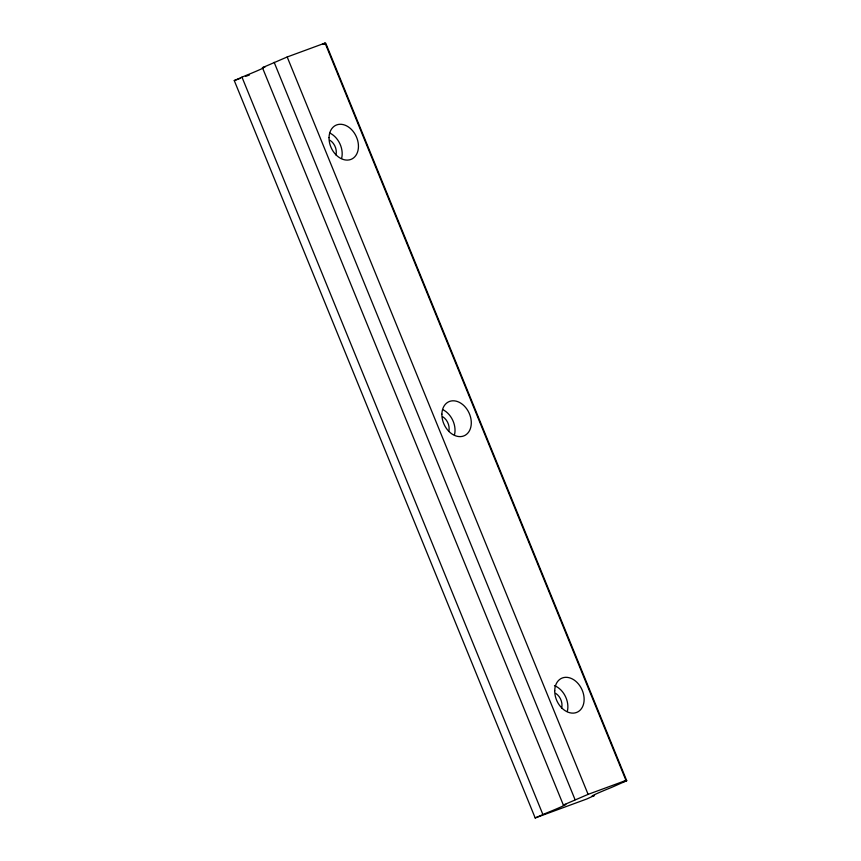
<?xml version="1.0" encoding="UTF-8"?>
<svg xmlns="http://www.w3.org/2000/svg" width="861" height="861" viewBox="0 0 861 861"><rect width="100%" height="100%" fill="white"/><g stroke="black" fill="none" stroke-linecap="round" stroke-linejoin="round"><path stroke-width="1.29" d="M323.467 44.395L325.813 43.33L626.733 780.712L623.665 781.68L625.979 780.432L325.06 43.05L322.746 44.298L324.242 43.889M626.733 780.712L611.482 787.46A17.435 0.667 -22.2 0 0 592.885 795.973L594.51 795.456L586.847 798.965L535.187 817.95L234.267 80.568L245.471 75.671A17.435 0.667 -22.2 0 0 263.165 68.084M535.187 817.95L546.391 813.053A17.435 0.667 -22.2 0 0 564.999 804.54L563.363 805.057L262.444 67.675L287.187 56.977L325.06 43.05M563.363 805.057L588.106 794.359L625.979 780.432M234.267 80.568L240.563 78.254M245.6 76.403L249.389 75.015M262.444 67.675L264.079 67.158A17.435 0.667 -22.2 0 1 264.553 67.341M287.187 56.977L588.106 794.359M274.153 62.315L575.073 799.697M241.941 77.059L542.86 814.441M329.957 140.278A11.204 8.244 65.4 0 1 335.941 154.948M442.802 416.799A11.204 8.244 65.4 0 1 448.785 431.469M555.646 693.32A11.204 8.244 65.4 0 1 561.641 707.979M329.741 133.024A18.684 13.744 65.4 0 1 341.591 158.489M442.586 409.545A18.684 13.744 65.4 0 1 454.436 435.009M554.473 685.657A18.684 13.744 65.4 0 1 567.281 711.53M329.031 137.652A18.684 13.744 65.4 0 0 350.793 159.468A18.684 13.744 65.4 0 0 351.396 129.43A18.684 13.744 65.4 0 0 329.031 137.652M441.876 414.173A18.684 13.744 65.4 0 0 463.638 435.989A18.684 13.744 65.4 0 0 464.24 405.951A18.684 13.744 65.4 0 0 441.876 414.173M554.721 690.694A18.684 13.744 65.4 0 0 576.483 712.499A18.684 13.744 65.4 0 0 577.085 682.472A18.684 13.744 65.4 0 0 554.721 690.694"/></g></svg>
